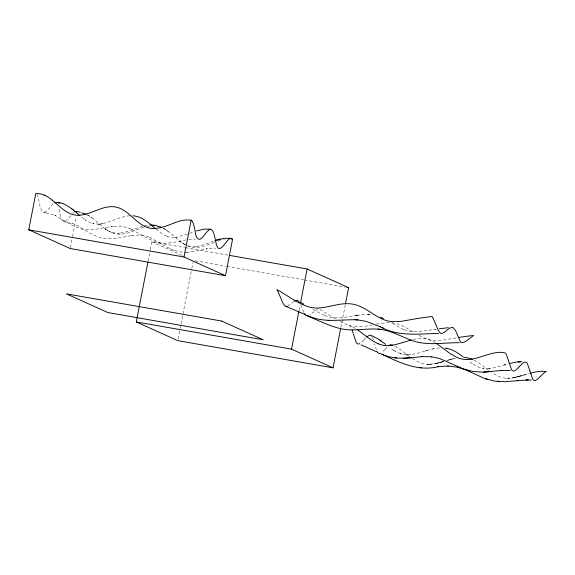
<?xml version="1.0" encoding="UTF-8"?>
<svg xmlns="http://www.w3.org/2000/svg" width="575" height="575" viewBox="0 0 575 575"><rect width="100%" height="100%" fill="white"/><g stroke="black" fill="none" stroke-linecap="round" stroke-linejoin="round"><path stroke-width="0.43" stroke-dasharray="2.88 2.16" d="M70.402 247.653L72.414 237.31M72.587 236.447L76.439 216.624M148.106 261.172L150.161 250.599M150.334 249.715L151.872 241.787L184.51 247.502M178.121 338.891L180.004 329.202M180.176 328.325L180.859 324.796M181.032 323.919L191.647 269.301M191.82 268.417L193.02 262.25M299.072 310.378L300.1 305.095M340.896 327.319L345.352 304.412M70.653 215.632C62.265 229.238 60.318 216.042 58.772 207.683M385.157 349.291L387.428 346.883M363.867 339.839L365.722 337.841M385.085 349.37L381.678 352.669M363.723 339.998L360.798 342.88M53.159 203.464C43.477 216.732 41.033 214.432 38.597 198.878A48.983 13.225 -80.1 0 0 37.928 196.535M318.327 308.516L309.975 314.755M294.041 301.437L288.104 305.871M214.295 242.398C205.936 245.647 196.42 249.722 187.529 245.899M187.457 234.104L175.907 237.374L176.863 237.252L170.43 237.295L167.354 236.612L168.259 236.85L162.373 234.104L154.84 228.189M189.534 233.335L194.364 231.61M213.303 241.169L202.946 244.9L196.219 246.495L197.153 246.402L190.728 246.445L186.307 245.144M217.752 241.155L218.608 240.868A41.098 39.481 -65.7 0 1 221.167 240.098M524.314 375.073L529.014 373.599M523.883 375.209L519.62 376.503M443.864 361.538L434.707 363.781L442.944 361.646L438.028 363.026M447.717 360.324L455.767 358.139M143.793 227.283C134.845 229.971 126.09 235.34 116.416 233.939C106.878 232.393 100.481 224.466 93.265 218.831A39.934 38.36 -65.7 0 0 87.601 215M505.856 364.514L504.225 365.017L507.502 364.025M142.341 226.349L125.149 232.221L118.493 233.414L119.427 233.328L113.11 232.825L114.001 233.083L110.982 232.113L105.189 228.886L107.468 230.403M407.474 354.868L407.963 354.883L405.77 354.832L410.866 354.653L410.406 354.703C420.533 353.474 429.834 348.407 440.091 347.897M441.801 361.984L443.433 361.488M505.382 364.665L495.535 367.511L488.887 368.676L490.993 368.431L490.525 368.489M446.703 360.489L451.627 359.095L449.981 359.533M520.346 376.093L521.46 375.77L513.13 377.84L528.447 373.657M425.277 351.009L426.909 350.527L425.752 350.865M439.674 362.588L441.312 362.128M519.405 376.56L512.289 378.084L505.648 378.221L506.122 378.249M519.857 376.237L508.58 378.314L509.055 378.293A27.334 26.256 -65.7 0 1 499.129 376.611L491.697 372.521M450.477 359.404L455.457 358.182M437.92 363.249L428.425 364.442L430.603 364.363M144.153 225.896L149.141 224.99M101.473 223.883L102.429 223.754L98.181 224.293C109.157 223.359 118.687 216.653 129.67 215.747M413.274 339.444L420.289 338.467A27.219 26.141 -65.7 0 1 430.574 340.263L434.779 342.369M436.856 363.321L430.129 364.385M147.178 226.377L150.089 225.86M372.327 324.94L363.997 326.507L357.858 326.88A33.681 32.358 -65.7 0 1 351.598 326.111L346.021 324.329L339.746 321.288M432.342 349.047L434.017 348.694M376.517 324.034L388.829 322.611M186.142 239.854L173.607 242.406L167.037 243.167L162.89 243.139L156.659 242.183L146.862 238.129L129.526 228.182L130.41 228.562L121.26 226.076L111.579 226.32L112.542 226.212L92.582 229.813L82.124 229.209L72.263 225.486L54.948 215.452L55.825 215.833L49.579 213.569L43.829 212.613M456.126 337.884L441.909 340.307L432.695 340.393A32.459 31.179 -65.7 0 1 426.772 339.07L418.499 335.168M358.146 315.057L354.969 315.589L364.457 314.439L371.615 314.733M357.233 315.208L341.579 317.867L333.083 317.918L324.753 315.646L325.579 316.02L311.938 308.876M434.916 329.41L435.821 329.267L419.268 331.682L410.83 331.624L402.658 329.274L403.485 329.647L389.828 321.957M188.629 239.473L195.191 239.214M186.408 252.296L193.947 251.519L207.323 248.795L206.324 248.939L215.503 248.35M489.347 368.625L482.95 368.46L483.417 368.532L479.047 367.382L473.469 364.536L473.901 364.809L468.373 360.906M430.265 364.428L429.856 364.442M187.378 252.288L180.054 251.965L173.053 250.01M99.137 224.178L92.812 223.682L93.718 223.919L90.692 222.949L84.899 219.722L85.733 220.333L80.177 215.898M428.9 364.428L427.203 364.392L427.685 364.421M367.583 314.424L370.746 314.669L368.453 314.489M406.259 354.847L400.121 353.661L402.098 354.257L401.637 354.121M391.812 322.769L393.767 323.021A30.719 29.505 -65.7 0 1 396.657 323.632L404.11 326.578L414.014 332.422M63.717 221.706L73.169 223.725L72.285 223.373L78.171 226.104L92.568 234.65L102.429 238.352L112.923 238.934L132.89 235.312L131.891 235.463L138.395 235.017L144.677 235.728L150.715 237.698L149.831 237.346L167.16 247.286L173.938 250.369M43.384 212.556L47.301 213.088M185.394 247.66L228.613 255.228M195.126 260.798L225.997 266.211M226.881 266.362L303.622 279.802M304.498 279.953L345.079 287.062M400.581 353.798L393.465 350.204L395.327 351.368L394.896 351.102M170.085 248.767L170.969 249.133M151.872 241.787L182.785 255.724M474.044 360.13L479.787 363.587L489.404 370.882M163.271 228.246C171.472 232.623 177.129 240.487 185.322 244.871M185.56 244.857L179.824 241.32L183.518 243.829M86.358 214.252L92.216 218.026M355.415 328.447L353.596 327.463A31.762 30.511 -65.7 0 0 352.813 327.082L352.374 326.873A29.821 28.642 -65.7 0 0 351.275 326.406L349.514 325.745L349.988 326.054A25.925 7.001 -80.1 0 1 350.276 326.305A28.419 7.676 -80.1 0 1 350.764 326.887L351.591 328.426M335.239 318.723L318.981 308.912M163.149 228.016L166.858 230.453M105.189 228.886L106.052 229.454M393.897 350.477L389.814 347.588M412.332 358.599L419.764 362.681A27.384 26.306 -65.7 0 0 429.856 364.464M166.002 229.842L168.259 231.481M409.515 356.565L400.603 349.787L395.039 346.394A31.97 30.705 -65.7 0 0 394.658 346.207M372.356 337.094L373.534 340.026M303.744 312.455L301.135 305.555M376.381 350.031L374.526 343.606M37.152 194.76A31.244 8.438 -80.1 0 1 37.928 196.535M72.543 213.462A39.934 10.781 -80.1 0 1 73.377 212.635M223.697 239.48A41.098 39.481 -65.7 0 1 224.552 239.315"/><path stroke-width="0.86" d="M225.055 243.663L227.276 240.939A41.069 11.09 -80.1 0 1 230 238.496A22.978 6.203 -80.1 0 1 230.748 238.352A26.5 7.152 -80.1 0 1 231.157 238.352L232.588 239.164L225.486 275.705L70.236 248.515L28.75 229.813L35.851 193.272L41.335 194.077A26.5 25.451 -65.7 0 1 42.284 194.35A22.978 22.073 -65.7 0 1 44.692 195.27M340.731 328.203L333.026 367.842L177.776 340.659L136.289 321.95L147.933 262.049M225.486 275.705L183.993 256.996L191.166 220.124L185.553 220.002A30.727 29.512 -65.7 0 0 181.851 220.556A48.81 46.884 -65.7 0 0 177.186 221.871C166.534 225.652 154.071 232.386 143.153 225.537C133.378 219.988 126.752 208.926 115.079 206.885C103.097 205.182 92.891 213.519 81.384 215.043C69.309 217.12 60.49 207.093 52.181 200.1M333.026 367.842L291.532 349.14L298.899 311.262M300.61 302.45L307.115 268.978L229.497 255.379M345.525 303.535L348.608 287.68L307.115 268.978M224.753 244.037C213.339 259.239 217.709 231.2 210.378 229.231C205.749 231.258 204.254 237.101 199.82 239.437C194.321 238.647 195.802 229.763 193.904 225.759A40.926 11.054 -80.1 0 0 192.481 221.526M519.218 366.764L522.395 363.493L524.508 362.192A27.219 7.346 -80.1 0 1 527.268 363.4L529.747 370.35M540.435 376.294L544.92 372.09A31.762 8.575 -80.1 0 1 545.186 371.953L545.337 371.888A30.978 8.366 -80.1 0 1 545.812 371.723L546.25 371.637L544.403 371.407A27.844 26.745 -65.7 0 0 541.097 371.292L535.972 371.853L529.863 373.348M519.074 366.922L516.271 369.754L514.294 370.933A27.219 7.346 -80.1 0 1 511.534 369.725L508.609 361.007M540.292 376.452L537.488 379.292L535.505 380.485A27.219 7.353 -80.1 0 1 532.745 379.299L529.812 370.602M366.562 337.015L369.279 335.225A27.334 7.382 -80.1 0 1 371.702 336.095M388.592 345.841L389.634 345.129A31.97 8.632 -80.1 0 1 389.9 344.993L390.044 344.928A30.029 8.107 -80.1 0 1 390.403 344.806L392.358 345.201A31.194 29.965 -65.7 0 1 392.718 345.345M294.68 301.048L297.059 300.402A30.719 8.294 -80.1 0 1 297.864 300.646L299.518 302.277M359.634 343.634L358.958 343.9A27.334 7.382 -80.1 0 1 356.313 342.736L353.323 334.01M54.337 202.637C61.453 201.307 68.626 206.195 73.859 210.472M214.676 240.717L220.124 239.135L216.739 240.027M402.629 342.592L411.377 339.911M402.198 342.729L394.572 344.82L388.398 345.611A27.219 26.148 -65.7 0 1 378.113 343.785M196.42 230.927L204.391 229.123L210.608 229.195M217.702 239.782L224.688 238.266L231.013 238.345M509.098 363.58L516.307 362.056L521.92 361.761M287.184 306.259L286.594 306.367A32.459 8.762 -80.1 0 1 284.941 305.929L282.886 303.212L279.874 295.945A265.219 71.609 -80.1 0 0 278.034 291.863L276.891 289.577C287.859 295.536 297.857 304.038 310.141 307.258A33.415 32.092 -65.7 0 0 316.401 308.035C328.526 308.135 340.113 302.012 352.324 304.089A30.468 29.267 -65.7 0 1 355.213 304.707C366.297 307.697 374.562 316.48 385.315 320.217A32.193 30.928 -65.7 0 0 391.237 321.547L400.452 321.447L416.746 318.636A263.666 253.266 -65.7 0 1 426.391 317.206L432.177 316.523L433.32 318.823A263.666 71.192 -80.1 0 1 435.16 322.927L438.164 330.244L440.22 332.968A32.193 8.69 -80.1 0 0 441.866 333.414C445.941 332.544 448.069 327.628 452.353 327.362A30.468 8.23 -80.1 0 1 453.15 327.606L455.443 330.338L460.316 341.6A33.415 9.02 -80.1 0 0 461.912 342.664L465.254 341.78L473.62 335.469L467.834 336.131A265.219 254.761 -65.7 0 0 458.189 337.539M439.106 328.799L448.349 327.692M437.46 366.678L439.034 366.498C418.521 371.853 400.056 362.811 382.052 354.358M528.339 379.924L504.8 381.685L494.306 381.088L483.834 378.177L466.562 370.235L457.298 367.094L459.411 367.626L458.922 367.511M382.397 354.358C395.025 360.209 409.091 357.973 422.388 356.565L421.899 356.601L431.811 356.795L431.322 356.73L439.602 358.512L462.861 368.704L472.894 371.493L483.381 372.133L502.478 370.408L500.372 370.544L500.854 370.516M411.319 357.679L403.305 358.268M518.621 380.37L517.047 380.528L517.536 380.478M438.545 366.555L448.22 366.023L447.774 366.016L457.779 367.217M489.893 371.644L483.381 372.133M520.224 361.747L518.039 361.869M501.997 370.444L510.255 370.595M467.77 359.497C478.731 359.08 488.498 352.82 499.459 352.36A28.355 27.241 -65.7 0 1 501.795 352.374A25.717 24.703 -65.7 0 1 502.967 352.461L505.281 353.007A27.787 7.504 -80.1 0 1 506.093 353.905L508.544 360.755M438.624 333.414C418.801 333.809 397.814 336.993 379.773 326.471M459.396 342.75C443.807 342.448 427.786 345.978 412.656 340.752C401.134 336.677 390.31 329.892 377.84 329.087M149.967 224.89L156.285 225.422M354.832 319.671L357.923 319.851C341.219 319.118 323.761 323.366 307.977 315.646L306.633 315.618A33.681 9.092 -80.1 0 1 305.037 314.561L304.362 313.619M327.98 320.426L329.367 320.455M526.643 379.902L526.19 379.895L531.228 380.132M153.741 225.673L154.136 225.688M419.75 367.727L421.418 367.813M497.727 381.52L499.416 381.642M231.473 239.071L232.588 239.164M380.988 329.439L381.836 329.533C368.194 327.549 354.387 331.825 340.824 328.72C328.886 325.903 317.932 320.203 306.619 315.618M357.053 319.793L366.289 321.411L380.628 326.852M75.706 211.492L80.126 212.096M394.507 357.751L396.657 358.024M132.875 215.776C141.716 216.329 148.537 222.618 154.84 228.189M156.501 225.925L158.046 226.234M28.75 229.813L183.993 256.996M346.84 287.371L348.608 287.68M136.289 321.95L291.532 349.14M445.172 348.091C451.928 348.939 457.793 352.719 463.076 356.787M446.84 348.385L447.307 348.472M81.636 212.851L82.225 212.98M55.746 202.371L56.465 202.709M467.554 370.278L469.646 370.832M158.427 226.334L159.943 226.794M485.372 378.745L487.406 379.428M361.078 344.871L376.639 351.814M160.317 226.924L161.438 227.369M378.12 343.771L371.234 339.976L357.564 329.784M380.909 353.747L382.813 354.531M472.384 359.375L471.823 359.145A27.334 26.256 -65.7 0 0 463.73 357.398M305.418 314.618L285.832 306.324M372.09 335.829L378.487 339.149L385.717 344.403M382.548 327.692L383.396 328.066M380.592 317.213L383.453 318.528M301.07 302.515L303.772 304.096M435.857 343.016L450.599 353.905L457.484 357.679A27.219 26.148 -65.7 0 0 467.77 359.519M76.755 211.888L75.85 211.499A26.694 7.209 -80.1 0 0 75.569 211.492A23.137 6.246 -80.1 0 0 74.808 211.665M381.699 341.363L379.895 340.091M71.904 208.905L79.623 215.417M191.166 220.124L192.46 221.612M377.437 352.166L377.092 351.605M352.116 329.791L353.1 333.141M44.742 195.184A41.069 39.445 -65.7 0 1 52.138 200.15M74.434 211.808A39.934 10.781 -80.1 0 1 74.815 211.586M82.757 213.109A26.694 25.645 -65.7 0 1 84.151 213.533A23.137 22.224 -65.7 0 1 85.747 214.144M380.168 353.467A27.384 7.396 -80.1 0 1 377.473 352.245M58.923 202.767L55.293 202.342L59.843 202.917L58.923 202.767M221.634 321.051L66.384 293.861L107.877 312.563L263.12 339.753L221.634 321.051"/></g></svg>
